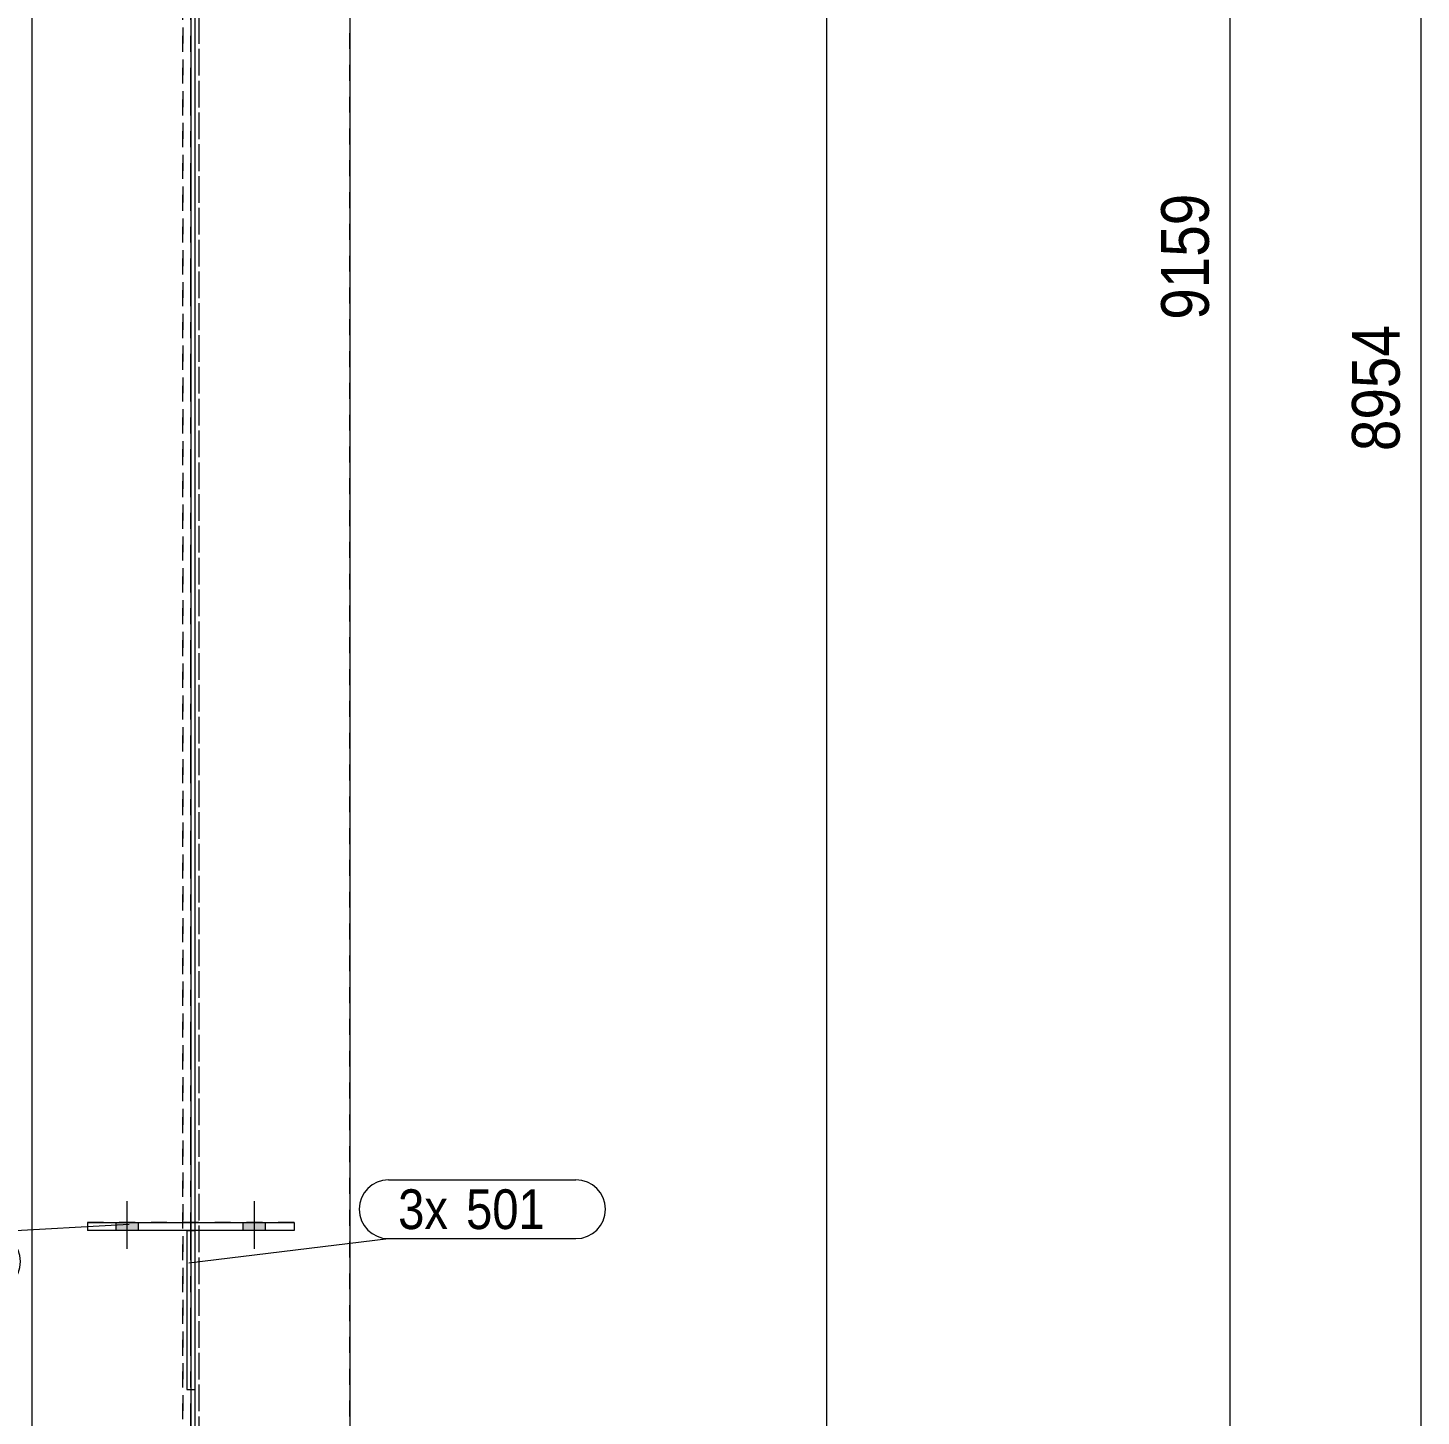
# Model space of a CAD drawing. Header units: millimetres. Extents: x 2 to 579, y 1 to 825.
# Drawn here: x 90.8 to 178.4, y 306.1 to 393.4 of the extents above; entities that cross this region are included whole.
import ezdxf

# ---------------------------------------------------------------- set-up
doc = ezdxf.new("R2010")
doc.units = ezdxf.units.MM
for name, pattern in [('XKITLINE00', [0]), ('XKITLINE01', [4, 1, -1, 1, -1]), ('XKITLINE03', [6, 3, -1, 1, -1])]:
    doc.linetypes.add(name, pattern=pattern)
for name, color, linetype, lineweight in [('Bolt', 3, 'Continuous', 0), ('Dimensions', 7, 'Continuous', 0), ('Part', 2, 'Continuous', 0), ('PartMark', 7, 'Continuous', 0)]:
    doc.layers.add(name, color=color, linetype=linetype, lineweight=lineweight)
doc.styles.add('ARIAL', font='ARIAL.TTF')

# ---------------------------------------------------------------- blocks, each defined once
blk = doc.blocks.new('*A51')
at = {"layer": 'Bolt'}
for points in [[(97.74, 318.308), (97.74, 317.808), (96.34, 317.808), (96.34, 318.308)], [(97.74, 318.308), (97.74, 317.808), (96.34, 317.808), (96.34, 318.308)], [(105.74, 318.308), (105.74, 317.808), (104.34, 317.808), (104.34, 318.308)], [(105.74, 318.308), (105.74, 317.808), (104.34, 317.808), (104.34, 318.308)]]:
    blk.add_hatch(color=3, dxfattribs=at).paths.add_polyline_path(points, flags=17)
at = {"layer": 'Bolt', "color": 3, "linetype": 'XKITLINE00', "lineweight": 0}
for p, q in [((97.04, 316.648), (97.04, 319.648)), ((97.04, 316.648), (97.04, 319.648)), ((105.04, 316.648), (105.04, 319.648)), ((105.04, 316.648), (105.04, 319.648)), ((96.34, 317.808), (96.34, 318.308)), ((96.34, 317.808), (96.34, 318.308)), ((97.74, 317.808), (97.74, 318.308)), ((97.74, 317.808), (97.74, 318.308)), ((104.34, 317.808), (104.34, 318.308)), ((104.34, 317.808), (104.34, 318.308)), ((105.74, 317.808), (105.74, 318.308)), ((105.74, 317.808), (105.74, 318.308))]:
    blk.add_line(p, q, dxfattribs=at)
blk = doc.blocks.new('*A62')
at = {"layer": 'Part', "color": 2, "linetype": 'XKITLINE00', "lineweight": 0}
for p, q in [((91.04, 665.231), (91.04, 147.932)), ((111.04, 665.231), (111.04, 147.932))]:
    blk.add_line(p, q, dxfattribs=at)
at = {"layer": 'Part', "color": 7, "linetype": 'XKITLINE01', "lineweight": 0}
for p, q in [((100.54, 147.932), (100.54, 664.113)), ((101.54, 664.113), (101.54, 147.932))]:
    blk.add_line(p, q, dxfattribs=at)
at = {"layer": 'Part', "color": 7, "linetype": 'XKITLINE03', "lineweight": 0}
blk.add_line((101.04, 147.932), (101.04, 657.757), dxfattribs=at)
blk = doc.blocks.new('*A63')
at = {"layer": 'Part', "color": 2, "linetype": 'XKITLINE00', "lineweight": 0}
for p, q in [((100.79, 317.808), (100.79, 307.808)), ((101.29, 317.808), (101.29, 307.808)), ((100.79, 307.808), (101.29, 307.808))]:
    blk.add_line(p, q, dxfattribs=at)
at = {"layer": 'Part', "color": 7, "linetype": 'XKITLINE01', "lineweight": 0}
blk.add_line((100.79, 317.808), (101.29, 317.808), dxfattribs=at)
blk.add_line((100.79, 317.808), (101.29, 317.808), dxfattribs=at)
blk = doc.blocks.new('*A64')
at = {"layer": 'Part', "color": 2, "linetype": 'XKITLINE00', "lineweight": 0}
for p, q in [((94.54, 318.308), (94.54, 318.308)), ((94.54, 318.308), (107.54, 318.308)), ((94.54, 318.308), (94.54, 317.808)), ((107.54, 318.308), (107.54, 318.308)), ((107.54, 318.308), (107.54, 317.808)), ((107.54, 317.808), (94.54, 317.808))]:
    blk.add_line(p, q, dxfattribs=at)
at = {"layer": 'Part', "color": 7, "linetype": 'XKITLINE01', "lineweight": 0}
for p, q in [((107.54, 318.308), (94.54, 318.308)), ((107.54, 317.808), (94.54, 317.808))]:
    blk.add_line(p, q, dxfattribs=at)
blk = doc.blocks.new('*A75')
at = {"layer": 'Part', "color": 7, "linetype": 'XKITLINE01', "lineweight": 0}
for p, q in [((100.54, 629.454), (100.54, 230.283)), ((101.54, 629.435), (101.54, 230.283)), ((91.04, 601.639), (91.04, 230.108)), ((111.04, 230.108), (111.04, 601.639))]:
    blk.add_line(p, q, dxfattribs=at)
blk = doc.blocks.new('*A131')
at = {"layer": 'Dimensions', "color": 7, "linetype": 'XKITLINE00', "lineweight": 0}
blk.add_line((166.416, 96.57), (166.416, 662.491), dxfattribs=at)
at = {"layer": 'Dimensions', "color": 3, "style": 'ARIAL', "width": 0.85}
blk.add_text('9159', height=3, rotation=90.00021, dxfattribs=at).set_placement((165.066, 375.08))
blk = doc.blocks.new('*A156')
at = {"layer": 'Dimensions', "color": 7, "linetype": 'XKITLINE00', "lineweight": 0}
blk.add_line((178.416, 98.57), (178.416, 643.969), dxfattribs=at)
at = {"layer": 'Dimensions', "color": 3, "style": 'ARIAL', "width": 0.85}
blk.add_text('8954', height=3, rotation=90.00021, dxfattribs=at).set_placement((177.066, 366.819))
blk = doc.blocks.new('*A197')
at = {"layer": 'Dimensions', "color": 7, "linetype": 'XKITLINE00', "lineweight": 0}
blk.add_line((141.04, 275.939), (141.04, 665.231), dxfattribs=at)
blk = doc.blocks.new('*A200')
at = {"layer": 'Dimensions', "color": 7, "linetype": 'XKITLINE00', "lineweight": 0}
for p, q in [((101.04, 546.808), (101.04, 185.432)), ((101.29, 546.808), (101.29, 185.432))]:
    blk.add_line(p, q, dxfattribs=at)
blk = doc.blocks.new('*A208')
at = {"layer": 'PartMark', "color": 7, "linetype": 'XKITLINE00', "lineweight": 0}
for p, q in [((97.169, 318.179), (88.475, 317.7)), ((76.691, 317.7), (88.475, 317.7)), ((76.691, 314), (88.475, 314))]:
    blk.add_line(p, q, dxfattribs=at)
for centre, start, end in [((76.691, 315.85), 90, 270), ((88.475, 315.85), 270, 90)]:
    blk.add_arc(centre, 1.85, start, end, dxfattribs=at)
at = {"layer": 'PartMark', "color": 3, "style": 'ARIAL', "width": 0.85}
for s, p in [('3x', (77.291, 314.6)), ('491', (81.562, 314.6))]:
    blk.add_text(s, height=2.5, dxfattribs=at).set_placement(p)
blk = doc.blocks.new('*A209')
at = {"layer": 'PartMark', "color": 7, "linetype": 'XKITLINE00', "lineweight": 0}
for p, q in [((113.477, 320.993), (125.262, 320.993)), ((100.919, 315.779), (113.477, 317.293)), ((113.477, 317.293), (125.262, 317.293))]:
    blk.add_line(p, q, dxfattribs=at)
for centre, start, end in [((113.477, 319.143), 90, 270), ((125.262, 319.143), 270, 90)]:
    blk.add_arc(centre, 1.85, start, end, dxfattribs=at)
at = {"layer": 'PartMark', "color": 3, "style": 'ARIAL', "width": 0.85}
for s, p in [('3x', (114.077, 317.893)), ('501', (118.349, 317.893))]:
    blk.add_text(s, height=2.5, dxfattribs=at).set_placement(p)

msp = doc.modelspace()

# ---------------------------------------------------------------- block references
at = {"lineweight": 0}
for name in ['*A197', '*A131', '*A156', '*A75', '*A200', '*A209', '*A51', '*A208', '*A64', '*A63']:
    msp.add_blockref(name, (0, 0), dxfattribs=at)
at = {"layer": 'Part', "lineweight": 0}
msp.add_blockref('*A62', (0, 0), dxfattribs=at)

doc.saveas('drawing.dxf')
